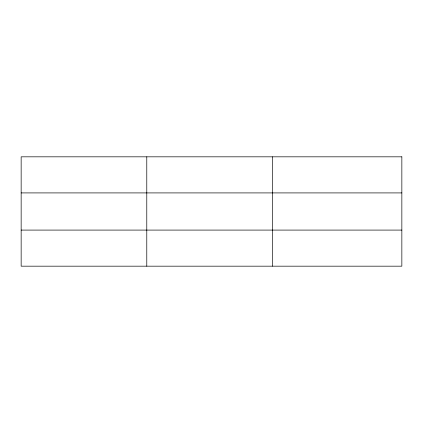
<?xml version="1.0" encoding="UTF-8"?>
<svg xmlns="http://www.w3.org/2000/svg" width="423" height="423" viewBox="0 0 423 423"><rect width="100%" height="100%" fill="white"/><g stroke="black" fill="none" stroke-linecap="round" stroke-linejoin="round"><path stroke-width="0.63" d="M146.781 266.173L146.781 156.827M272.412 266.173L272.412 156.827M21.15 192.914L401.85 192.914M21.15 230.086L401.85 230.086M401.85 156.827L401.85 266.173L21.15 266.173L21.15 156.827L401.85 156.827"/></g></svg>
